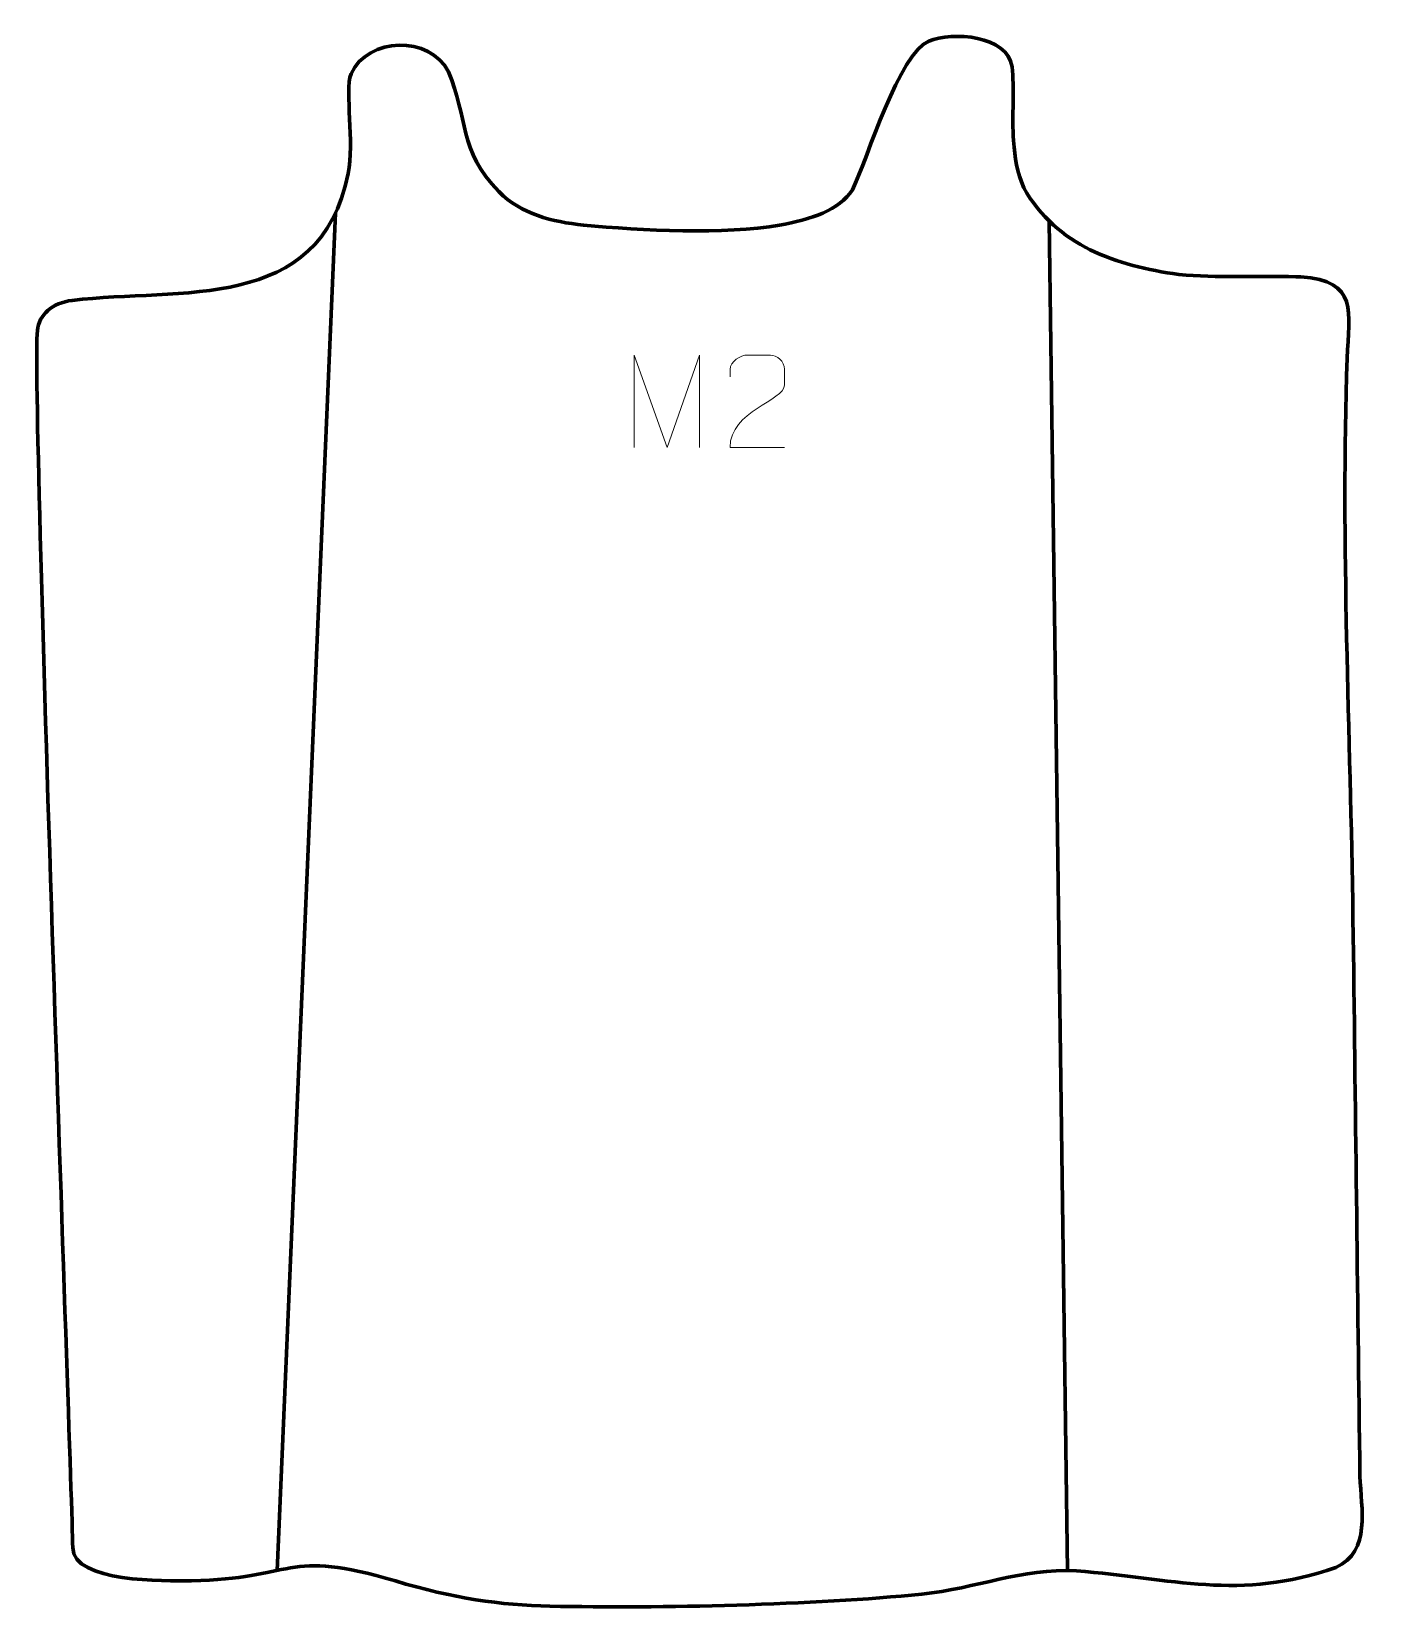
# Model space of a CAD drawing. Header units: millimetres. Extents: x -179 to 183, y -203 to 224.
import ezdxf

# ---------------------------------------------------------------- set-up
doc = ezdxf.new("R2010")
doc.units = ezdxf.units.MM
doc.header["$MEASUREMENT"] = 0
doc.layers.add('layer 2', color=7, linetype='Continuous')
doc.layers.add('layer 3', color=7, linetype='Continuous')

msp = doc.modelspace()

# ---------------------------------------------------------------- linework, layer by layer
at = {"layer": 'layer 2', "color": 142, "lineweight": 158}
for points in [[(-97.2239, 174.421), (-97.2239, 174.421), (-112.9375, -192.299), (-112.9375, -192.299)], [(95.5925, 172.3231), (95.5925, 172.3231), (100.5431, -192.3711), (100.5431, -192.3711)]]:
    msp.add_open_spline(points, degree=3, dxfattribs=at)
at = {"layer": 'layer 3', "color": 242, "lineweight": 158}
msp.add_open_spline([(-177.7279, 142.7172), (-177.3269, 146.9857), (-173.7217, 150.2185), (-168.3041, 150.8763), (-168.3041, 150.8763), (-139.2359, 154.4058), (-101.4873, 147.107), (-93.7618, 185.1374), (-93.7618, 185.1374), (-92.035, 193.6387), (-94.7395, 207.1476), (-93.0142, 212.127), (-93.0142, 212.127), (-88.4423, 222.1193), (-71.7172, 222.4983), (-66.7008, 212.672), (-66.7008, 212.672), (-61.3098, 200.2578), (-64.0885, 191.4103), (-53.1006, 180.2711), (-53.1006, 180.2711), (-47.0359, 174.1228), (-38.7249, 172.0972), (-30.1772, 171.2417), (-30.1772, 171.2417), (-14.6593, 169.6885), (8.1026, 168.6354), (22.7351, 171.2079), (22.7351, 171.2079), (31.1296, 172.6838), (38.8772, 175.2503), (42.4954, 180.7895), (42.4954, 180.7895), (46.5137, 189.3326), (55.0869, 217.7121), (63.0716, 220.9503), (63.0716, 220.9503), (69.4111, 223.5212), (84.3757, 222.6099), (85.5461, 213.9484), (85.5461, 213.9484), (86.2576, 208.6831), (85.4497, 200.3429), (85.9463, 194.0359), (85.9463, 194.0359), (86.3198, 189.2938), (86.8536, 185.6547), (88.7253, 181.2429), (88.7253, 181.2429), (97.6809, 165.5646), (113.6921, 160.2501), (130.5789, 157.8647), (130.5789, 157.8647), (141.0642, 156.9321), (151.6526, 157.4991), (162.1636, 157.2499), (162.1636, 157.2499), (162.1636, 157.2499), (163.5866, 157.2162), (163.5866, 157.2162), (163.5866, 157.2162), (179.1001, 156.1155), (176.6331, 147.8448), (176.0692, 135.2189), (176.0692, 135.2189), (174.266, 85.26), (176.989, 33.9436), (177.6414, -16.1962), (177.6414, -16.1962), (178.3217, -66.4175), (178.8581, -116.6403), (179.5276, -166.8589), (179.5276, -166.8589), (179.8285, -175.7287), (182.6328, -187.0592), (172.9984, -191.4988), (172.9984, -191.4988), (147.1055, -200.6862), (128.6706, -194.4046), (102.9184, -192.4511), (102.9184, -192.4511), (88.1447, -191.6219), (76.0363, -197.1938), (61.1556, -198.7097), (61.1556, -198.7097), (32.234, -201.6561), (-9.6075, -202.592), (-39.2831, -201.9745), (-39.2831, -201.9745), (-52.5401, -201.6986), (-65.5751, -199.8332), (-81.0305, -195.1641), (-81.0305, -195.1641), (-110.8183, -186.1649), (-108.4795, -194.7681), (-136.0563, -195.087), (-136.0563, -195.087), (-143.4623, -195.1726), (-167.989, -195.632), (-168.1801, -186.1429), (-168.1801, -186.1429), (-168.6175, -164.4252), (-179.3064, 125.914), (-177.7279, 142.7172)], degree=3, knots=[0, 0, 0, 0, 0.03703704, 0.03703704, 0.03703704, 0.03703704, 0.07407407, 0.07407407, 0.07407407, 0.07407407, 0.11111111, 0.11111111, 0.11111111, 0.11111111, 0.14814815, 0.14814815, 0.14814815, 0.14814815, 0.18518519, 0.18518519, 0.18518519, 0.18518519, 0.22222222, 0.22222222, 0.22222222, 0.22222222, 0.25925926, 0.25925926, 0.25925926, 0.25925926, 0.2962963, 0.2962963, 0.2962963, 0.2962963, 0.33333333, 0.33333333, 0.33333333, 0.33333333, 0.37037037, 0.37037037, 0.37037037, 0.37037037, 0.40740741, 0.40740741, 0.40740741, 0.40740741, 0.44444444, 0.44444444, 0.44444444, 0.44444444, 0.48148148, 0.48148148, 0.48148148, 0.48148148, 0.51851852, 0.51851852, 0.51851852, 0.51851852, 0.55555556, 0.55555556, 0.55555556, 0.55555556, 0.59259259, 0.59259259, 0.59259259, 0.59259259, 0.62962963, 0.62962963, 0.62962963, 0.62962963, 0.66666667, 0.66666667, 0.66666667, 0.66666667, 0.7037037, 0.7037037, 0.7037037, 0.7037037, 0.74074074, 0.74074074, 0.74074074, 0.74074074, 0.77777778, 0.77777778, 0.77777778, 0.77777778, 0.81481481, 0.81481481, 0.81481481, 0.81481481, 0.85185185, 0.85185185, 0.85185185, 0.85185185, 0.88888889, 0.88888889, 0.88888889, 0.88888889, 0.92592593, 0.92592593, 0.92592593, 0.92592593, 1, 1, 1, 1], dxfattribs=at)
at = {"layer": 'layer 3', "color": 250, "lineweight": 9}
for points, knots in [([(-16.5606, 111.1435), (-16.5606, 111.1435), (-16.5606, 136.1014), (-16.5606, 136.1014), (-16.5606, 136.1014), (-16.5606, 136.1014), (-7.6355, 111.1435), (-7.6355, 111.1435), (-7.6355, 111.1435), (-7.6355, 111.1435), (1.1244, 136.1009), (1.1244, 136.1009), (1.1244, 136.1009), (1.1244, 136.1009), (1.1244, 111.1435), (1.1244, 111.1435)], [0, 0, 0, 0, 0.2, 0.2, 0.2, 0.2, 0.4, 0.4, 0.4, 0.4, 0.6, 0.6, 0.6, 0.6, 1, 1, 1, 1]), ([(24.1159, 111.1351), (19.2015, 111.1354), (14.2871, 111.1354), (9.373, 111.1351), (9.373, 111.1351), (9.373, 121.0674), (24.024, 123.7086), (24.1159, 128.0189), (24.1159, 128.0189), (24.1156, 129.443), (24.1156, 130.8667), (24.1159, 132.29), (24.1159, 132.29), (24.099, 134.3671), (21.9762, 136.0919), (20.3052, 136.1092), (20.3052, 136.1092), (18.232, 136.1088), (16.1591, 136.1088), (14.0867, 136.1092), (14.0867, 136.1092), (12.2646, 136.1257), (9.4399, 134.3336), (9.373, 132.24), (9.373, 132.24), (9.373, 132.24), (9.373, 130.1852), (9.373, 130.1852)], [0, 0, 0, 0, 0.125, 0.125, 0.125, 0.125, 0.25, 0.25, 0.25, 0.25, 0.375, 0.375, 0.375, 0.375, 0.5, 0.5, 0.5, 0.5, 0.625, 0.625, 0.625, 0.625, 0.75, 0.75, 0.75, 0.75, 1, 1, 1, 1])]:
    msp.add_open_spline(points, degree=3, knots=knots, dxfattribs=at)

doc.saveas('drawing.dxf')
